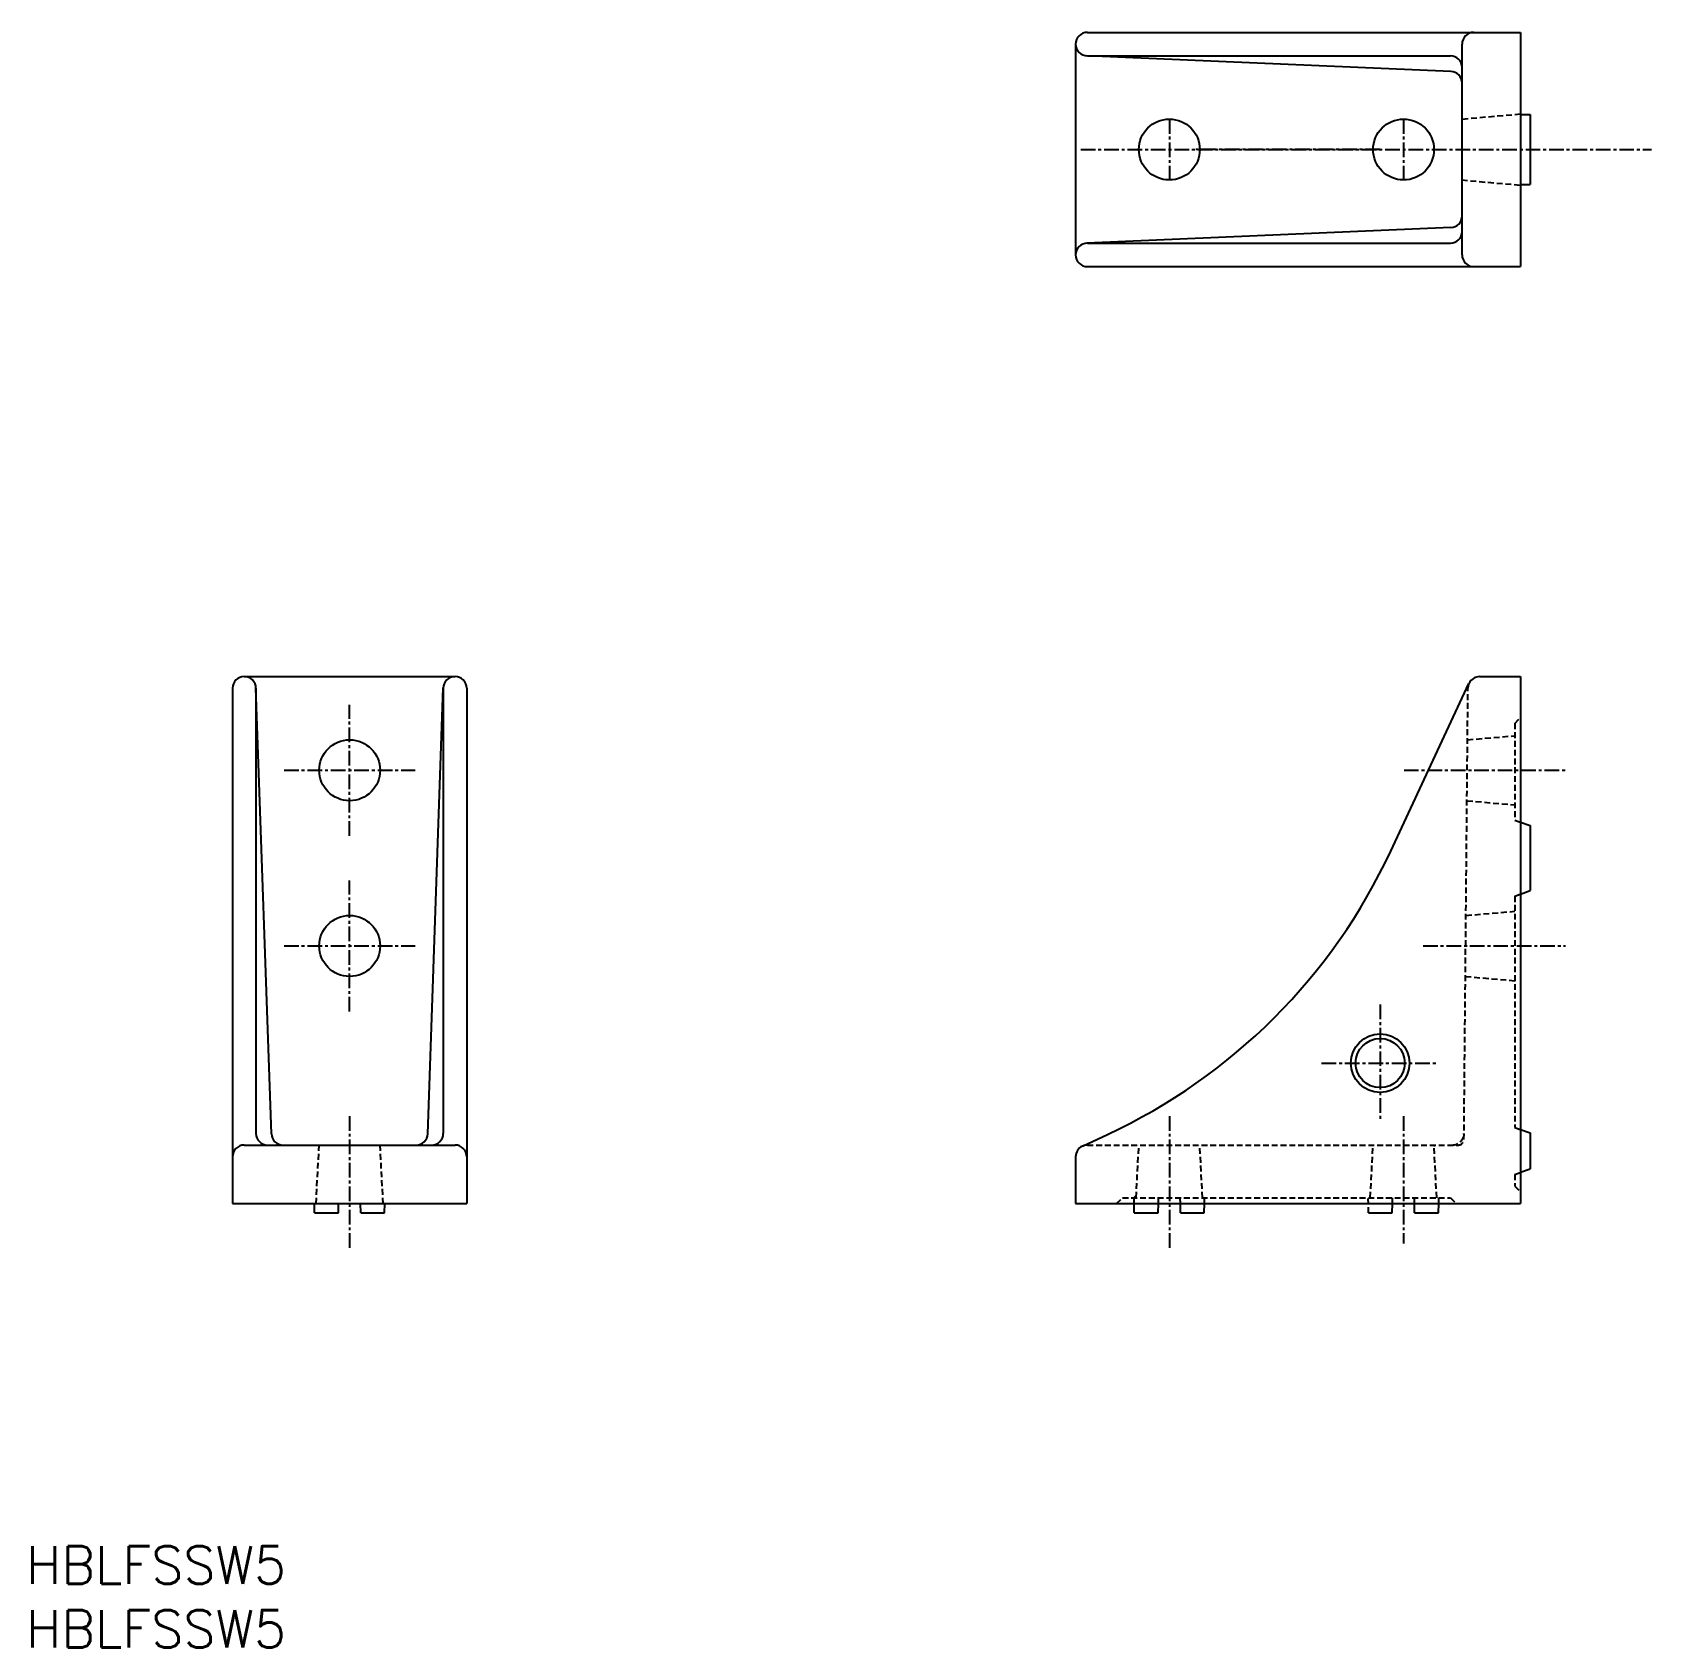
# Model space of a CAD drawing. Extents: x -55 to 83, y -29 to 109.
import ezdxf

# ---------------------------------------------------------------- set-up
doc = ezdxf.new("R2010")
doc.units = 0
doc.linetypes.add('CENTER', pattern=[2, 1.25, -0.25, 0.25, -0.25])
doc.linetypes.add('DASHED', pattern=[0.75, 0.5, -0.25])
doc.layers.get('0').update_dxf_attribs({"linetype": 'CONTINUOUS'})
doc.layers.add('CENTER', color=1, linetype='CENTER')
doc.styles.get("Standard").update_dxf_attribs({"font": 'txt.shx', "bigfont": 'bigfont.shx'})

msp = doc.modelspace()

# ---------------------------------------------------------------- linework, layer by layer
at = {"color": 7, "linetype": 'CONTINUOUS'}
for p, q in [((35.03, 109.35), (72.03, 109.35)), ((72.03, 109.35), (72.03, 89.35)), ((34.03, 108.35), (34.03, 90.35)), ((67.03, 90.35), (67.03, 108.35)), ((66.06, 106.02), (34.99, 107.35)), ((35.03, 107.35), (66.03, 107.35)), ((72.03, 102.35), (72.83, 102.34)), ((72.83, 102.34), (72.83, 96.36)), ((72.03, 96.35), (72.83, 96.36)), ((66.06, 92.68), (34.99, 91.35)), ((35.03, 91.35), (66.03, 91.35)), ((35.03, 89.35), (72.03, 89.35)), ((-36.97, 54.35), (-18.97, 54.35)), ((68.53, 54.35), (72.03, 54.35)), ((72.03, 54.35), (72.03, 9.35)), ((-37.97, 53.35), (-37.97, 9.35)), ((-34.64, 15.31), (-35.97, 53.38)), ((-35.97, 53.35), (-35.97, 15.35)), ((-21.3, 15.31), (-19.97, 53.38)), ((-19.97, 53.35), (-19.97, 15.35)), ((-17.97, 53.35), (-17.97, 9.35)), ((60.94, 39.44), (67.62, 53.77)), ((72.03, 41.92), (72.83, 41.63)), ((72.83, 41.63), (72.83, 36.07)), ((72.03, 35.78), (72.83, 36.07)), ((34.6, 14.26), (36.75, 15.26)), ((72.03, 15.67), (72.83, 15.38)), ((72.83, 15.38), (72.83, 12.32)), ((-36.97, 14.35), (-18.97, 14.35)), ((34.03, 13.35), (34.03, 9.35)), ((72.03, 12.03), (72.83, 12.32)), ((-37.97, 9.35), (-17.97, 9.35)), ((-30.96, 8.55), (-30.97, 9.35)), ((-30.96, 8.55), (-28.93, 8.55)), ((-28.93, 8.55), (-28.91, 9.35)), ((-27.02, 8.55), (-27.03, 9.35)), ((-27.02, 8.55), (-24.99, 8.55)), ((-24.99, 8.55), (-24.97, 9.35)), ((34.03, 9.35), (72.03, 9.35)), ((39.04, 8.55), (39.03, 9.35)), ((39.04, 8.55), (41.07, 8.55)), ((41.07, 8.55), (41.09, 9.35)), ((42.98, 8.55), (42.97, 9.35)), ((42.98, 8.55), (45.01, 8.55)), ((45.01, 8.55), (45.03, 9.35)), ((59.04, 8.55), (61.07, 8.55)), ((61.07, 8.55), (61.09, 9.35)), ((62.98, 8.55), (62.97, 9.35)), ((62.98, 8.55), (65.01, 8.55)), ((65.01, 8.55), (65.03, 9.35))]:
    msp.add_line(p, q, dxfattribs=at)
at = {"color": 3, "linetype": 'DASHED'}
for p, q in [((67.05, 101.95), (72.03, 102.39)), ((67, 96.75), (72.03, 96.31)), ((67.19, 14.85), (67.53, 53.36)), ((71.53, 50.35), (72.03, 50.85)), ((71.53, 50.35), (71.53, 42.1)), ((67.49, 48.95), (71.53, 49.3)), ((67.44, 43.75), (71.53, 43.39)), ((71.53, 42.1), (72.03, 41.92)), ((71.53, 35.6), (72.03, 35.78)), ((71.53, 35.6), (71.53, 15.85)), ((67.36, 33.95), (71.53, 34.31)), ((67.31, 28.75), (71.53, 28.38)), ((71.53, 15.85), (72.03, 15.67)), ((-30.84, 9.35), (-30.57, 14.35)), ((-25.11, 9.35), (-25.37, 14.35)), ((35.03, 14.35), (66.69, 14.35)), ((39.19, 9.85), (39.43, 14.35)), ((44.86, 9.85), (44.63, 14.35)), ((59.19, 9.85), (59.43, 14.35)), ((64.86, 9.85), (64.63, 14.35)), ((64.63, 14.26), (64.73, 14.35)), ((71.53, 11.85), (72.03, 12.03)), ((71.53, 11.85), (71.53, 10.85)), ((37.53, 9.35), (38.03, 9.85)), ((38.03, 9.85), (66.03, 9.85)), ((39.01, 9.85), (39.2, 10.04)), ((39.03, 9.35), (39.02, 9.85)), ((41.09, 9.35), (41.09, 9.85)), ((42.97, 9.35), (42.96, 9.85)), ((45.03, 9.35), (45.04, 9.85)), ((59.04, 8.55), (59.02, 9.85)), ((61.09, 9.35), (61.09, 9.85)), ((62.97, 9.35), (62.96, 9.85)), ((65.03, 9.35), (65.04, 9.85)), ((66.03, 9.85), (66.53, 9.35)), ((71.53, 10.85), (72.03, 10.35))]:
    msp.add_line(p, q, dxfattribs=at)
at = {"color": 7, "linetype": 'CONTINUOUS'}
for centre, radius in [((42.03, 99.35), 2.6), ((62.03, 99.35), 2.6), ((-27.97, 46.35), 2.6), ((-27.97, 31.35), 2.6), ((60.03, 21.35), 2.1)]:
    msp.add_circle(centre, radius, dxfattribs=at)
at = {"color": 3, "linetype": 'CONTINUOUS'}
msp.add_circle((60.03, 21.35), 2.5, dxfattribs=at)
at = {"color": 7, "linetype": 'CONTINUOUS'}
for centre, radius, start, end in [((35.03, 108.35), 1, 90, 270), ((68.03, 108.35), 1, 90, 180), ((66.03, 106.35), 1, 360, 90), ((66.03, 105.02), 1, 360, 88), ((66.03, 93.68), 1, 272, 360), ((35.03, 90.35), 1, 90, 270), ((66.03, 92.35), 1, 270, 0), ((68.03, 90.35), 1, 180, 270), ((-36.97, 53.35), 1, 0, 180), ((-18.97, 53.35), 1, 0, 180), ((68.53, 53.35), 1, 90, 154.9999), ((15.62, 60.57), 50, 295, 335), ((-34.97, 15.35), 1, 180, 270), ((-33.65, 15.35), 1, 182, 270), ((-22.3, 15.35), 1, 270, 358), ((-20.97, 15.35), 1, 270, 0), ((-36.97, 13.35), 1, 90, 180), ((-18.97, 13.35), 1, 0, 90), ((35.03, 13.35), 1, 115.0001, 180)]:
    msp.add_arc(centre, radius, start, end, dxfattribs=at)
at = {"color": 3, "linetype": 'DASHED'}
for centre, radius, start, end in [((68.53, 53.35), 1, 154.9999, 179.5), ((66.19, 15.35), 1, 270, 359.5), ((35.03, 13.35), 1, 90, 115.0001), ((66.69, 14.85), 0.5, 270, 359.5)]:
    msp.add_arc(centre, radius, start, end, dxfattribs=at)
at = {"layer": 'CENTER', "color": 1, "linetype": 'CENTER'}
for p, q in [((42.03, 101.95), (42.03, 96.75)), ((62.03, 101.95), (62.03, 96.75)), ((34.46, 99.35), (83.21, 99.35)), ((60.03, 99.35), (44.03, 99.35)), ((-27.97, 40.75), (-27.97, 51.95)), ((-33.57, 46.35), (-22.37, 46.35)), ((62.07, 46.35), (75.86, 46.35)), ((-27.97, 25.75), (-27.97, 36.95)), ((-33.57, 31.35), (-22.37, 31.35)), ((63.7, 31.35), (75.86, 31.35)), ((60.03, 26.35), (60.03, 16.35)), ((55.03, 21.35), (65.03, 21.35)), ((-27.97, 16.82), (-27.97, 5.39)), ((42.03, 16.82), (42.03, 5.39)), ((62.03, 16.82), (62.03, 5.94))]:
    msp.add_line(p, q, dxfattribs=at)

# ---------------------------------------------------------------- texts
at = {"color": 7, "linetype": 'CONTINUOUS'}
for p in [(-55.61, -23.1), (-55.61, -28.56)]:
    msp.add_text('HBLFSSW5', height=3.2, dxfattribs=at).set_placement(p)

doc.saveas('drawing.dxf')
